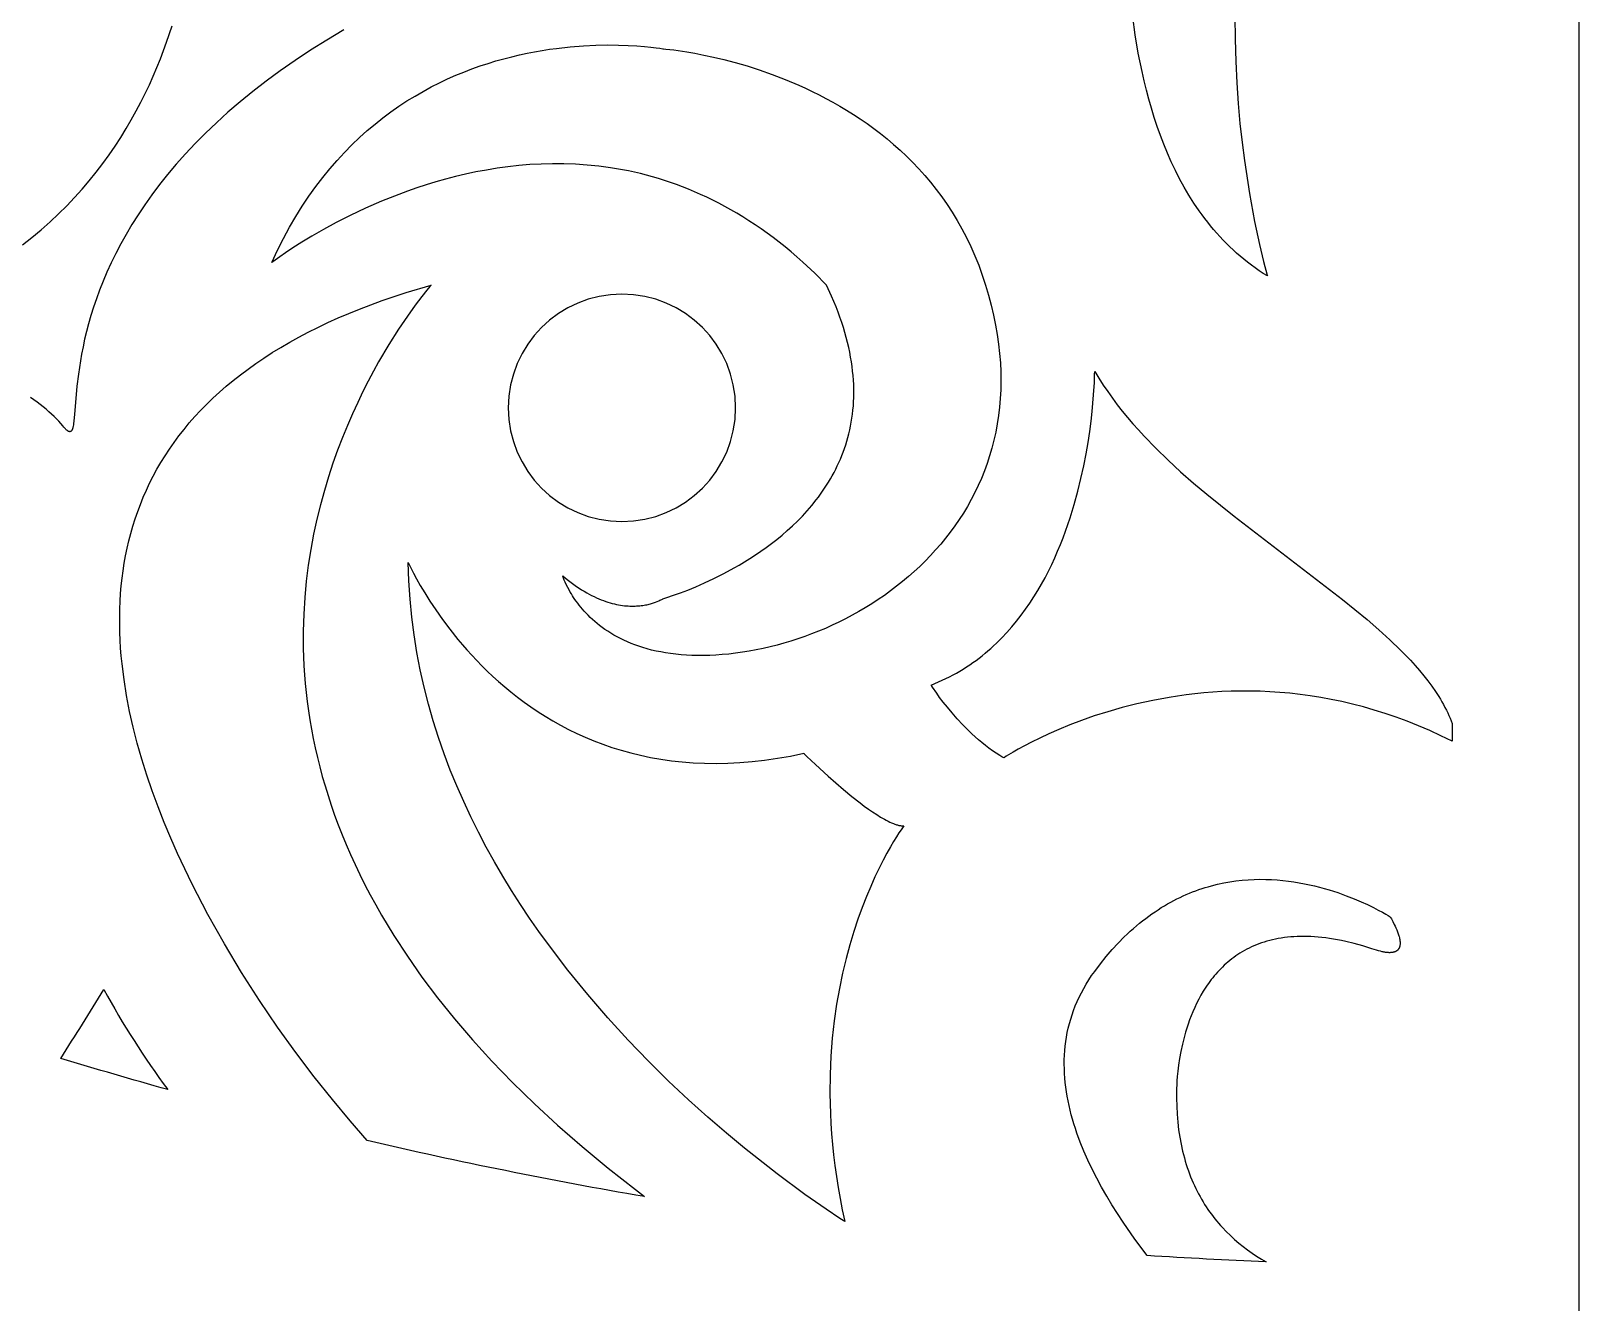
# Model space of a CAD drawing. Extents: x -3008 to 184, y 2842 to 4842.
# Drawn here: x -2251.9 to -2007.6, y 3079.9 to 3280.5 of the extents above; entities that cross this region are included whole.
import ezdxf

# ---------------------------------------------------------------- set-up
doc = ezdxf.new("R2010")
doc.units = 0
doc.layers.add('DEFAULT', color=7, linetype='CONTINUOUS')
doc.layers.add('LAYER_1', color=7, linetype='CONTINUOUS')

msp = doc.modelspace()

# ---------------------------------------------------------------- linework, layer by layer
at = {"layer": 'DEFAULT'}
msp.add_lwpolyline([(-3007.61, 2841.66), (-2007.61, 2841.66), (-2007.61, 4841.66), (-3007.61, 4841.66)], close=True, dxfattribs=at)
at = {"layer": 'LAYER_1'}
for points in [[(-2061.91, 3282.77), (-2061.9, 3279.18), (-2061.8, 3275.69), (-2061.64, 3272.3), (-2061.4, 3269.04), (-2061.12, 3265.9), (-2060.79, 3262.9), (-2060.42, 3260.05), (-2059.63, 3254.85), (-2058.81, 3250.4), (-2058.04, 3246.78), (-2057.4, 3244.08), (-2056.84, 3241.96), (-2056.79, 3241.82), (-2057.44, 3242.23), (-2058.08, 3242.65), (-2058.7, 3243.08), (-2059.32, 3243.53), (-2059.92, 3243.99), (-2060.5, 3244.45), (-2061.08, 3244.93), (-2061.65, 3245.43), (-2062.2, 3245.93), (-2062.74, 3246.44), (-2063.27, 3246.96), (-2063.79, 3247.49), (-2064.29, 3248.04), (-2064.79, 3248.59), (-2065.28, 3249.15), (-2065.75, 3249.72), (-2066.21, 3250.3), (-2066.67, 3250.88), (-2067.11, 3251.48), (-2067.54, 3252.08), (-2068.38, 3253.31), (-2069.17, 3254.56), (-2069.92, 3255.85), (-2070.64, 3257.16), (-2071.32, 3258.49), (-2071.96, 3259.84), (-2072.57, 3261.21), (-2073.14, 3262.6), (-2073.68, 3264), (-2074.18, 3265.42), (-2074.66, 3266.84), (-2075.1, 3268.28), (-2075.51, 3269.72), (-2075.9, 3271.17), (-2076.25, 3272.62), (-2076.58, 3274.08), (-2077.17, 3276.98), (-2077.65, 3279.86), (-2078.05, 3282.71)], [(-2253.29, 3246.71), (-2251.78, 3247.89), (-2250.32, 3249.11), (-2248.92, 3250.35), (-2247.58, 3251.61), (-2246.29, 3252.89), (-2245.05, 3254.2), (-2243.86, 3255.52), (-2242.73, 3256.85), (-2241.64, 3258.2), (-2240.6, 3259.57), (-2239.61, 3260.94), (-2238.67, 3262.32), (-2237.77, 3263.7), (-2236.91, 3265.09), (-2236.1, 3266.48), (-2235.33, 3267.87), (-2234.6, 3269.25), (-2233.91, 3270.63), (-2233.25, 3272.01), (-2232.64, 3273.38), (-2232.06, 3274.73), (-2231.51, 3276.08), (-2231.01, 3277.41), (-2230.53, 3278.72), (-2229.67, 3281.29)], [(-2202.57, 3280.66), (-2205.24, 3279.06), (-2207.8, 3277.45), (-2210.24, 3275.83), (-2212.58, 3274.2), (-2214.8, 3272.57), (-2216.92, 3270.93), (-2218.93, 3269.29), (-2220.85, 3267.65), (-2222.66, 3266.01), (-2224.39, 3264.37), (-2226.01, 3262.73), (-2227.55, 3261.1), (-2229, 3259.47), (-2230.37, 3257.85), (-2231.65, 3256.24), (-2232.85, 3254.64), (-2233.98, 3253.06), (-2235.03, 3251.49), (-2236.02, 3249.93), (-2236.93, 3248.39), (-2237.77, 3246.87), (-2238.56, 3245.37), (-2239.28, 3243.89), (-2239.94, 3242.44), (-2240.55, 3241.01), (-2241.1, 3239.6), (-2241.6, 3238.23), (-2242.06, 3236.88), (-2242.47, 3235.56), (-2242.84, 3234.28), (-2243.17, 3233.03), (-2243.46, 3231.82), (-2243.71, 3230.64), (-2243.94, 3229.5), (-2244.13, 3228.4), (-2244.45, 3226.34), (-2244.67, 3224.45), (-2245.05, 3219.98), (-2245.15, 3218.93), (-2245.21, 3218.5), (-2245.24, 3218.3), (-2245.27, 3218.12), (-2245.28, 3218.04), (-2245.3, 3217.96), (-2245.32, 3217.89), (-2245.34, 3217.81), (-2245.36, 3217.75), (-2245.38, 3217.68), (-2245.4, 3217.63), (-2245.43, 3217.57), (-2245.45, 3217.52), (-2245.47, 3217.47), (-2245.5, 3217.43), (-2245.53, 3217.39), (-2245.56, 3217.36), (-2245.58, 3217.33), (-2245.61, 3217.3), (-2245.65, 3217.28), (-2245.68, 3217.27), (-2245.71, 3217.25), (-2245.75, 3217.25), (-2245.79, 3217.24), (-2245.83, 3217.24), (-2245.87, 3217.25), (-2245.91, 3217.26), (-2245.95, 3217.27), (-2246, 3217.29), (-2246.04, 3217.32), (-2246.09, 3217.34), (-2246.14, 3217.38), (-2246.19, 3217.42), (-2246.25, 3217.46), (-2246.3, 3217.5), (-2246.36, 3217.56), (-2246.42, 3217.61), (-2246.48, 3217.67), (-2246.55, 3217.74), (-2246.61, 3217.81), (-2246.75, 3217.96), (-2246.9, 3218.14), (-2247.21, 3218.51), (-2247.55, 3218.88), (-2247.91, 3219.26), (-2248.29, 3219.63), (-2248.69, 3220.01), (-2249.11, 3220.39), (-2249.55, 3220.77), (-2250.01, 3221.14), (-2250.98, 3221.9), (-2252.01, 3222.66)]]:
    msp.add_lwpolyline(points, dxfattribs=at)
for points in [[(-2152.2, 3277.68), (-2152.2, 3277.68), (-2152.2, 3277.68), (-2152.17, 3277.68), (-2152.09, 3277.67), (-2151.75, 3277.64), (-2150.46, 3277.49), (-2148.42, 3277.19), (-2147.16, 3276.97), (-2145.76, 3276.69), (-2144.22, 3276.36), (-2142.56, 3275.96), (-2140.79, 3275.5), (-2138.92, 3274.96), (-2136.98, 3274.34), (-2134.96, 3273.63), (-2132.89, 3272.83), (-2130.77, 3271.94), (-2129.7, 3271.46), (-2128.62, 3270.95), (-2127.54, 3270.41), (-2126.46, 3269.85), (-2125.37, 3269.26), (-2124.28, 3268.64), (-2123.2, 3267.99), (-2122.11, 3267.31), (-2121.04, 3266.6), (-2119.97, 3265.86), (-2118.9, 3265.09), (-2117.85, 3264.29), (-2116.81, 3263.45), (-2115.78, 3262.58), (-2114.77, 3261.67), (-2113.77, 3260.73), (-2112.79, 3259.76), (-2111.83, 3258.74), (-2110.88, 3257.69), (-2109.97, 3256.61), (-2109.07, 3255.48), (-2108.2, 3254.32), (-2107.36, 3253.11), (-2106.55, 3251.87), (-2105.77, 3250.58), (-2105.01, 3249.25), (-2104.3, 3247.88), (-2103.62, 3246.47), (-2102.97, 3245.02), (-2102.36, 3243.51), (-2101.8, 3241.97), (-2101.27, 3240.38), (-2100.79, 3238.77), (-2100.37, 3237.19), (-2100, 3235.63), (-2099.69, 3234.08), (-2099.42, 3232.56), (-2099.21, 3231.06), (-2099.05, 3229.57), (-2098.93, 3228.11), (-2098.87, 3226.67), (-2098.85, 3225.25), (-2098.88, 3223.85), (-2098.95, 3222.48), (-2099.06, 3221.12), (-2099.22, 3219.78), (-2099.42, 3218.47), (-2099.67, 3217.18), (-2099.95, 3215.9), (-2100.27, 3214.65), (-2100.63, 3213.43), (-2101.03, 3212.22), (-2101.46, 3211.04), (-2101.93, 3209.87), (-2102.44, 3208.74), (-2102.97, 3207.62), (-2103.54, 3206.52), (-2104.14, 3205.45), (-2104.77, 3204.4), (-2105.43, 3203.37), (-2106.12, 3202.37), (-2106.84, 3201.38), (-2107.58, 3200.42), (-2108.35, 3199.49), (-2109.15, 3198.57), (-2109.97, 3197.69), (-2110.81, 3196.82), (-2111.67, 3195.98), (-2112.55, 3195.16), (-2113.45, 3194.36), (-2114.38, 3193.59), (-2115.32, 3192.84), (-2116.27, 3192.11), (-2117.25, 3191.41), (-2118.23, 3190.74), (-2119.23, 3190.08), (-2120.25, 3189.46), (-2121.28, 3188.85), (-2122.31, 3188.27), (-2123.36, 3187.72), (-2124.42, 3187.19), (-2125.49, 3186.68), (-2126.56, 3186.2), (-2127.64, 3185.75), (-2128.72, 3185.32), (-2129.81, 3184.91), (-2130.9, 3184.53), (-2132, 3184.18), (-2133.09, 3183.85), (-2134.19, 3183.55), (-2135.29, 3183.27), (-2136.38, 3183.02), (-2137.47, 3182.79), (-2138.56, 3182.59), (-2139.65, 3182.42), (-2140.73, 3182.27), (-2141.79, 3182.15), (-2142.82, 3182.05), (-2143.83, 3181.98), (-2144.81, 3181.94), (-2145.77, 3181.91), (-2146.7, 3181.91), (-2147.61, 3181.93), (-2148.49, 3181.97), (-2149.34, 3182.03), (-2150.17, 3182.11), (-2150.98, 3182.21), (-2151.77, 3182.33), (-2152.53, 3182.47), (-2153.26, 3182.62), (-2153.98, 3182.78), (-2154.67, 3182.97), (-2155.34, 3183.16), (-2155.99, 3183.37), (-2156.61, 3183.59), (-2157.22, 3183.83), (-2157.8, 3184.07), (-2158.37, 3184.33), (-2158.91, 3184.59), (-2159.44, 3184.87), (-2159.94, 3185.15), (-2160.43, 3185.44), (-2160.9, 3185.74), (-2161.35, 3186.04), (-2161.78, 3186.35), (-2162.19, 3186.66), (-2162.59, 3186.97), (-2162.96, 3187.29), (-2163.32, 3187.61), (-2163.67, 3187.94), (-2164, 3188.26), (-2164.31, 3188.58), (-2164.61, 3188.9), (-2164.89, 3189.22), (-2165.16, 3189.54), (-2165.41, 3189.85), (-2165.65, 3190.16), (-2165.88, 3190.47), (-2166.09, 3190.77), (-2166.29, 3191.06), (-2166.47, 3191.35), (-2166.64, 3191.63), (-2166.81, 3191.9), (-2166.95, 3192.16), (-2167.22, 3192.65), (-2167.44, 3193.1), (-2167.61, 3193.49), (-2167.76, 3193.82), (-2167.86, 3194.1), (-2167.93, 3194.3), (-2167.97, 3194.42), (-2167.98, 3194.47), (-2167.55, 3194.11), (-2167.12, 3193.76), (-2166.69, 3193.44), (-2166.27, 3193.13), (-2165.85, 3192.83), (-2165.44, 3192.56), (-2165.03, 3192.29), (-2164.63, 3192.05), (-2164.23, 3191.82), (-2163.84, 3191.6), (-2163.45, 3191.39), (-2163.07, 3191.21), (-2162.69, 3191.03), (-2162.31, 3190.87), (-2161.95, 3190.72), (-2161.58, 3190.58), (-2161.23, 3190.45), (-2160.88, 3190.34), (-2160.53, 3190.23), (-2160.19, 3190.14), (-2159.86, 3190.06), (-2159.53, 3189.98), (-2159.21, 3189.92), (-2158.89, 3189.86), (-2158.58, 3189.82), (-2158.28, 3189.78), (-2157.98, 3189.75), (-2157.69, 3189.73), (-2157.41, 3189.72), (-2157.13, 3189.71), (-2156.86, 3189.71), (-2156.6, 3189.71), (-2156.34, 3189.73), (-2156.09, 3189.74), (-2155.85, 3189.76), (-2155.61, 3189.79), (-2155.38, 3189.82), (-2155.16, 3189.85), (-2154.94, 3189.89), (-2154.74, 3189.93), (-2154.54, 3189.98), (-2154.35, 3190.02), (-2154.16, 3190.07), (-2153.99, 3190.12), (-2153.82, 3190.17), (-2153.66, 3190.23), (-2153.5, 3190.28), (-2153.36, 3190.33), (-2153.09, 3190.43), (-2152.86, 3190.53), (-2152.66, 3190.63), (-2152.5, 3190.71), (-2152.37, 3190.78), (-2152.28, 3190.83), (-2152.22, 3190.87), (-2152.2, 3190.88), (-2151.72, 3191.03), (-2150.36, 3191.48), (-2149.4, 3191.82), (-2148.28, 3192.25), (-2147.02, 3192.77), (-2145.65, 3193.37), (-2144.16, 3194.06), (-2142.6, 3194.85), (-2140.97, 3195.73), (-2140.14, 3196.2), (-2139.3, 3196.71), (-2138.46, 3197.23), (-2137.61, 3197.78), (-2136.76, 3198.36), (-2135.91, 3198.96), (-2135.06, 3199.59), (-2134.22, 3200.25), (-2133.39, 3200.93), (-2132.57, 3201.64), (-2131.76, 3202.38), (-2130.96, 3203.14), (-2130.19, 3203.93), (-2129.43, 3204.75), (-2128.7, 3205.6), (-2128, 3206.48), (-2127.65, 3206.93), (-2127.32, 3207.39), (-2126.99, 3207.85), (-2126.67, 3208.32), (-2126.36, 3208.8), (-2126.05, 3209.29), (-2125.76, 3209.78), (-2125.47, 3210.29), (-2125.19, 3210.79), (-2124.93, 3211.31), (-2124.67, 3211.84), (-2124.42, 3212.37), (-2124.18, 3212.91), (-2123.96, 3213.46), (-2123.74, 3214.01), (-2123.54, 3214.57), (-2123.35, 3215.15), (-2123.17, 3215.72), (-2123, 3216.31), (-2122.85, 3216.91), (-2122.71, 3217.51), (-2122.58, 3218.12), (-2122.46, 3218.74), (-2122.36, 3219.37), (-2122.27, 3220), (-2122.2, 3220.65), (-2122.14, 3221.3), (-2122.1, 3221.96), (-2122.07, 3222.63), (-2122.06, 3223.3), (-2122.07, 3223.99), (-2122.09, 3224.68), (-2122.12, 3225.38), (-2122.18, 3226.09), (-2122.25, 3226.81), (-2122.34, 3227.54), (-2122.44, 3228.28), (-2122.57, 3229.02), (-2122.71, 3229.78), (-2122.87, 3230.54), (-2123.05, 3231.31), (-2123.25, 3232.09), (-2123.47, 3232.88), (-2123.71, 3233.67), (-2123.97, 3234.48), (-2124.25, 3235.3), (-2124.55, 3236.12), (-2124.87, 3236.95), (-2125.22, 3237.8), (-2125.58, 3238.65), (-2126.38, 3240.38), (-2128.23, 3242.24), (-2130.1, 3243.99), (-2131.04, 3244.82), (-2131.98, 3245.62), (-2132.92, 3246.4), (-2133.86, 3247.16), (-2134.81, 3247.88), (-2135.76, 3248.59), (-2136.7, 3249.26), (-2137.65, 3249.91), (-2138.61, 3250.54), (-2139.56, 3251.14), (-2140.51, 3251.72), (-2141.47, 3252.27), (-2142.42, 3252.8), (-2143.38, 3253.31), (-2144.33, 3253.8), (-2145.29, 3254.26), (-2146.24, 3254.7), (-2147.2, 3255.12), (-2148.15, 3255.52), (-2149.11, 3255.89), (-2150.06, 3256.25), (-2151.01, 3256.58), (-2151.96, 3256.9), (-2152.91, 3257.2), (-2153.86, 3257.47), (-2154.81, 3257.73), (-2155.75, 3257.97), (-2156.7, 3258.19), (-2157.64, 3258.39), (-2158.58, 3258.58), (-2160.45, 3258.89), (-2162.31, 3259.14), (-2164.16, 3259.33), (-2165.99, 3259.45), (-2167.82, 3259.52), (-2169.62, 3259.53), (-2171.41, 3259.48), (-2173.18, 3259.39), (-2174.93, 3259.24), (-2176.65, 3259.05), (-2178.36, 3258.82), (-2180.04, 3258.54), (-2181.7, 3258.23), (-2183.33, 3257.88), (-2184.93, 3257.51), (-2186.51, 3257.1), (-2188.05, 3256.66), (-2189.56, 3256.2), (-2191.04, 3255.71), (-2192.49, 3255.21), (-2193.9, 3254.69), (-2196.61, 3253.61), (-2199.16, 3252.5), (-2201.54, 3251.37), (-2203.75, 3250.25), (-2205.77, 3249.15), (-2207.59, 3248.11), (-2209.2, 3247.14), (-2210.59, 3246.26), (-2211.75, 3245.49), (-2212.68, 3244.85), (-2213.76, 3244.07), (-2213.9, 3243.96), (-2213, 3245.88), (-2212.08, 3247.72), (-2211.12, 3249.5), (-2210.13, 3251.2), (-2209.11, 3252.84), (-2208.06, 3254.41), (-2206.99, 3255.92), (-2205.89, 3257.36), (-2204.77, 3258.74), (-2203.62, 3260.06), (-2202.46, 3261.32), (-2201.28, 3262.53), (-2200.08, 3263.67), (-2198.86, 3264.76), (-2197.63, 3265.8), (-2196.39, 3266.79), (-2195.13, 3267.72), (-2193.87, 3268.6), (-2192.6, 3269.44), (-2191.32, 3270.22), (-2190.04, 3270.96), (-2188.75, 3271.66), (-2187.47, 3272.31), (-2186.18, 3272.92), (-2184.89, 3273.49), (-2183.61, 3274.01), (-2182.33, 3274.5), (-2181.06, 3274.96), (-2179.79, 3275.37), (-2178.54, 3275.76), (-2177.29, 3276.11), (-2176.06, 3276.43), (-2174.84, 3276.71), (-2173.63, 3276.97), (-2172.44, 3277.2), (-2171.27, 3277.41), (-2170.12, 3277.59), (-2168.99, 3277.74), (-2166.81, 3277.98), (-2164.72, 3278.15), (-2162.76, 3278.24), (-2160.92, 3278.28), (-2159.22, 3278.26), (-2157.68, 3278.21), (-2156.3, 3278.13), (-2155.1, 3278.04), (-2154.09, 3277.94), (-2153.28, 3277.84), (-2152.69, 3277.76)], [(-2027.61, 3171.17), (-2027.61, 3168.38), (-2029.4, 3169.26), (-2031.18, 3170.07), (-2032.96, 3170.83), (-2034.72, 3171.53), (-2036.47, 3172.17), (-2038.21, 3172.76), (-2039.94, 3173.31), (-2041.65, 3173.8), (-2043.36, 3174.24), (-2045.04, 3174.63), (-2046.72, 3174.98), (-2048.37, 3175.29), (-2050.02, 3175.55), (-2051.64, 3175.77), (-2053.25, 3175.95), (-2054.84, 3176.09), (-2056.41, 3176.2), (-2057.96, 3176.27), (-2059.5, 3176.3), (-2061.01, 3176.3), (-2062.5, 3176.27), (-2063.97, 3176.22), (-2065.42, 3176.13), (-2066.85, 3176.01), (-2068.25, 3175.87), (-2069.63, 3175.71), (-2070.99, 3175.52), (-2072.32, 3175.31), (-2074.9, 3174.84), (-2077.38, 3174.29), (-2079.74, 3173.69), (-2081.99, 3173.05), (-2084.11, 3172.37), (-2086.11, 3171.67), (-2087.97, 3170.96), (-2089.7, 3170.25), (-2091.29, 3169.56), (-2092.73, 3168.89), (-2094.02, 3168.25), (-2095.15, 3167.66), (-2096.12, 3167.13), (-2096.93, 3166.67), (-2098.03, 3166.01), (-2098.31, 3165.83), (-2098.38, 3165.79), (-2098.39, 3165.78), (-2098.4, 3165.77), (-2098.4, 3165.77), (-2098.7, 3165.94), (-2099, 3166.12), (-2099.59, 3166.49), (-2100.18, 3166.88), (-2100.75, 3167.29), (-2101.31, 3167.72), (-2101.86, 3168.16), (-2102.39, 3168.62), (-2102.92, 3169.08), (-2103.43, 3169.55), (-2103.92, 3170.02), (-2104.87, 3170.98), (-2105.75, 3171.93), (-2106.56, 3172.86), (-2107.3, 3173.74), (-2107.95, 3174.56), (-2108.52, 3175.31), (-2108.99, 3175.96), (-2109.65, 3176.9), (-2109.82, 3177.16), (-2109.86, 3177.23), (-2109.87, 3177.24), (-2109.88, 3177.25), (-2109.88, 3177.25), (-2109.88, 3177.25), (-2109.28, 3177.49), (-2108.69, 3177.74), (-2108.1, 3178), (-2107.53, 3178.28), (-2106.97, 3178.56), (-2106.41, 3178.85), (-2105.87, 3179.15), (-2105.33, 3179.46), (-2104.8, 3179.78), (-2104.29, 3180.11), (-2103.78, 3180.45), (-2103.27, 3180.79), (-2102.78, 3181.15), (-2102.3, 3181.51), (-2101.82, 3181.88), (-2101.35, 3182.26), (-2100.89, 3182.65), (-2100.44, 3183.04), (-2100, 3183.44), (-2099.57, 3183.85), (-2098.72, 3184.69), (-2097.91, 3185.55), (-2097.12, 3186.43), (-2096.37, 3187.34), (-2095.64, 3188.27), (-2094.95, 3189.22), (-2094.28, 3190.19), (-2093.64, 3191.17), (-2093.03, 3192.17), (-2092.45, 3193.18), (-2091.89, 3194.2), (-2091.35, 3195.24), (-2090.84, 3196.28), (-2090.36, 3197.32), (-2089.9, 3198.38), (-2089.46, 3199.43), (-2089.04, 3200.49), (-2088.65, 3201.55), (-2087.93, 3203.67), (-2087.28, 3205.76), (-2086.71, 3207.83), (-2086.22, 3209.86), (-2085.78, 3211.83), (-2085.41, 3213.73), (-2085.1, 3215.56), (-2084.84, 3217.29), (-2084.63, 3218.92), (-2084.46, 3220.43), (-2084.22, 3223.04), (-2084.1, 3225.03), (-2084.06, 3226.3), (-2084.05, 3226.75), (-2083.4, 3225.67), (-2082.72, 3224.61), (-2082, 3223.56), (-2081.26, 3222.53), (-2080.49, 3221.5), (-2079.69, 3220.49), (-2078.87, 3219.49), (-2078.02, 3218.5), (-2077.15, 3217.52), (-2076.25, 3216.55), (-2074.4, 3214.64), (-2072.48, 3212.77), (-2070.49, 3210.93), (-2068.44, 3209.13), (-2066.35, 3207.36), (-2062.06, 3203.89), (-2044.94, 3190.78), (-2041.04, 3187.59), (-2039.2, 3185.99), (-2037.45, 3184.39), (-2035.79, 3182.78), (-2034.99, 3181.98), (-2034.23, 3181.17), (-2033.49, 3180.36), (-2032.79, 3179.54), (-2032.11, 3178.73), (-2031.47, 3177.9), (-2030.86, 3177.08), (-2030.28, 3176.25), (-2029.74, 3175.42), (-2029.48, 3175), (-2029.24, 3174.58), (-2029, 3174.16), (-2028.77, 3173.73), (-2028.55, 3173.31), (-2028.34, 3172.89), (-2028.14, 3172.46), (-2027.95, 3172.03), (-2027.78, 3171.6)], [(-2129.96, 3166.49), (-2129.96, 3166.49), (-2129.96, 3166.49), (-2129.96, 3166.48), (-2129.93, 3166.46), (-2129.83, 3166.36), (-2129.46, 3166), (-2128.1, 3164.7), (-2126.11, 3162.86), (-2123.69, 3160.75), (-2122.39, 3159.68), (-2121.07, 3158.64), (-2120.41, 3158.15), (-2119.75, 3157.67), (-2119.1, 3157.22), (-2118.46, 3156.8), (-2117.84, 3156.42), (-2117.54, 3156.24), (-2117.24, 3156.07), (-2116.94, 3155.91), (-2116.65, 3155.76), (-2116.37, 3155.63), (-2116.1, 3155.5), (-2115.83, 3155.39), (-2115.7, 3155.34), (-2115.57, 3155.3), (-2115.44, 3155.25), (-2115.31, 3155.21), (-2115.19, 3155.17), (-2115.07, 3155.14), (-2114.95, 3155.11), (-2114.83, 3155.08), (-2114.72, 3155.06), (-2114.61, 3155.04), (-2114.5, 3155.03), (-2114.44, 3155.02), (-2114.39, 3155.02), (-2114.34, 3155.02), (-2114.28, 3155.01), (-2114.23, 3155.01), (-2114.18, 3155.01), (-2114.38, 3154.74), (-2114.62, 3154.39), (-2114.94, 3153.92), (-2115.33, 3153.31), (-2115.78, 3152.57), (-2116.29, 3151.7), (-2116.85, 3150.71), (-2117.45, 3149.59), (-2118.08, 3148.34), (-2118.73, 3146.97), (-2119.4, 3145.48), (-2120.08, 3143.87), (-2120.76, 3142.14), (-2121.42, 3140.29), (-2122.07, 3138.33), (-2122.7, 3136.26), (-2123.29, 3134.07), (-2123.84, 3131.78), (-2124.34, 3129.37), (-2124.78, 3126.86), (-2125.16, 3124.24), (-2125.46, 3121.52), (-2125.68, 3118.69), (-2125.81, 3115.77), (-2125.84, 3112.74), (-2125.77, 3109.62), (-2125.69, 3108.03), (-2125.58, 3106.4), (-2125.44, 3104.76), (-2125.27, 3103.09), (-2125.06, 3101.4), (-2124.82, 3099.69), (-2124.55, 3097.95), (-2124.24, 3096.19), (-2123.89, 3094.41), (-2123.51, 3092.6), (-2124.27, 3093.08), (-2126.44, 3094.51), (-2129.8, 3096.85), (-2134.17, 3100.08), (-2139.34, 3104.16), (-2142.16, 3106.5), (-2145.11, 3109.06), (-2148.16, 3111.81), (-2151.29, 3114.75), (-2154.47, 3117.88), (-2157.67, 3121.21), (-2160.88, 3124.71), (-2164.07, 3128.39), (-2167.2, 3132.25), (-2170.27, 3136.28), (-2171.77, 3138.36), (-2173.24, 3140.48), (-2174.68, 3142.64), (-2176.09, 3144.84), (-2177.45, 3147.08), (-2178.78, 3149.36), (-2180.07, 3151.68), (-2181.31, 3154.04), (-2182.5, 3156.43), (-2183.64, 3158.87), (-2184.73, 3161.34), (-2185.75, 3163.84), (-2186.72, 3166.39), (-2187.62, 3168.97), (-2188.45, 3171.58), (-2189.21, 3174.23), (-2189.9, 3176.91), (-2190.51, 3179.63), (-2191.04, 3182.38), (-2191.48, 3185.17), (-2191.84, 3187.98), (-2192.11, 3190.83), (-2192.29, 3193.71), (-2192.38, 3196.62), (-2192.17, 3196.17), (-2191.91, 3195.63), (-2191.55, 3194.91), (-2191.07, 3194.02), (-2190.49, 3192.98), (-2189.79, 3191.8), (-2188.98, 3190.5), (-2188.05, 3189.1), (-2187, 3187.61), (-2185.84, 3186.05), (-2184.54, 3184.44), (-2183.85, 3183.62), (-2183.13, 3182.79), (-2182.37, 3181.96), (-2181.59, 3181.12), (-2180.77, 3180.28), (-2179.92, 3179.45), (-2179.03, 3178.61), (-2178.12, 3177.79), (-2177.17, 3176.97), (-2176.19, 3176.16), (-2175.17, 3175.36), (-2174.12, 3174.57), (-2173.03, 3173.8), (-2171.91, 3173.05), (-2170.76, 3172.32), (-2169.57, 3171.61), (-2168.35, 3170.92), (-2167.09, 3170.26), (-2165.8, 3169.63), (-2164.47, 3169.03), (-2163.1, 3168.46), (-2161.7, 3167.92), (-2160.26, 3167.42), (-2158.78, 3166.96), (-2157.27, 3166.54), (-2155.72, 3166.16), (-2154.13, 3165.83), (-2152.51, 3165.54), (-2150.84, 3165.3), (-2149.14, 3165.11), (-2147.4, 3164.98), (-2145.62, 3164.9), (-2143.8, 3164.88), (-2141.95, 3164.91), (-2140.05, 3165.01), (-2138.11, 3165.17), (-2136.14, 3165.4), (-2134.12, 3165.69), (-2132.06, 3166.05)]]:
    msp.add_lwpolyline(points, close=True, dxfattribs=at)
for points in [[(-2198.85, 3105.35), (-2201.56, 3108.45), (-2204.37, 3111.82), (-2207.22, 3115.42), (-2210.11, 3119.25), (-2213, 3123.28), (-2215.87, 3127.49), (-2218.68, 3131.87), (-2221.4, 3136.39), (-2224.02, 3141.04), (-2226.49, 3145.8), (-2227.67, 3148.22), (-2228.8, 3150.65), (-2229.88, 3153.1), (-2230.91, 3155.57), (-2231.88, 3158.05), (-2232.8, 3160.55), (-2233.65, 3163.05), (-2234.44, 3165.56), (-2235.15, 3168.07), (-2235.79, 3170.58), (-2236.36, 3173.09), (-2236.84, 3175.6), (-2237.24, 3178.11), (-2237.55, 3180.61), (-2237.68, 3181.85), (-2237.78, 3183.09), (-2237.85, 3184.33), (-2237.9, 3185.57), (-2237.93, 3186.8), (-2237.93, 3188.03), (-2237.91, 3189.25), (-2237.86, 3190.47), (-2237.78, 3191.68), (-2237.68, 3192.89), (-2237.55, 3194.1), (-2237.4, 3195.29), (-2237.21, 3196.49), (-2237, 3197.67), (-2236.75, 3198.85), (-2236.48, 3200.02), (-2236.18, 3201.19), (-2235.85, 3202.34), (-2235.49, 3203.49), (-2235.09, 3204.64), (-2234.67, 3205.77), (-2234.21, 3206.89), (-2233.72, 3208.01), (-2233.2, 3209.12), (-2232.64, 3210.21), (-2232.05, 3211.3), (-2231.43, 3212.38), (-2230.77, 3213.45), (-2230.08, 3214.5), (-2229.35, 3215.55), (-2228.58, 3216.58), (-2227.78, 3217.61), (-2226.94, 3218.62), (-2226.07, 3219.62), (-2225.16, 3220.6), (-2224.2, 3221.58), (-2223.21, 3222.54), (-2222.19, 3223.48), (-2221.12, 3224.42), (-2220.01, 3225.34), (-2218.86, 3226.24), (-2217.67, 3227.13), (-2216.44, 3228.01), (-2215.17, 3228.87), (-2213.85, 3229.72), (-2212.5, 3230.55), (-2211.1, 3231.36), (-2209.65, 3232.16), (-2208.17, 3232.95), (-2206.64, 3233.71), (-2205.06, 3234.46), (-2203.44, 3235.19), (-2201.77, 3235.9), (-2200.06, 3236.6), (-2198.3, 3237.28), (-2196.49, 3237.93), (-2192.74, 3239.2), (-2188.79, 3240.38), (-2188.79, 3240.37), (-2188.8, 3240.37), (-2188.83, 3240.33), (-2188.96, 3240.17), (-2189.47, 3239.57), (-2190.25, 3238.58), (-2191.29, 3237.22), (-2192.52, 3235.49), (-2193.92, 3233.41), (-2195.45, 3231), (-2197.06, 3228.26), (-2197.89, 3226.77), (-2198.72, 3225.21), (-2199.55, 3223.57), (-2200.37, 3221.86), (-2201.19, 3220.08), (-2202, 3218.22), (-2202.78, 3216.3), (-2203.54, 3214.31), (-2204.27, 3212.26), (-2204.97, 3210.14), (-2205.63, 3207.96), (-2206.24, 3205.72), (-2206.81, 3203.41), (-2207.32, 3201.06), (-2207.77, 3198.64), (-2208.16, 3196.17), (-2208.48, 3193.65), (-2208.72, 3191.07), (-2208.88, 3188.45), (-2208.96, 3185.78), (-2208.95, 3183.06), (-2208.85, 3180.29), (-2208.76, 3178.89), (-2208.64, 3177.48), (-2208.5, 3176.06), (-2208.33, 3174.63), (-2208.14, 3173.19), (-2207.92, 3171.74), (-2207.66, 3170.28), (-2207.38, 3168.81), (-2207.07, 3167.33), (-2206.73, 3165.84), (-2206.36, 3164.34), (-2205.95, 3162.84), (-2205.52, 3161.32), (-2205.05, 3159.8), (-2204.54, 3158.27), (-2204.01, 3156.73), (-2203.43, 3155.18), (-2202.83, 3153.63), (-2202.18, 3152.06), (-2201.5, 3150.49), (-2200.78, 3148.92), (-2200.02, 3147.33), (-2199.23, 3145.74), (-2198.39, 3144.15), (-2197.52, 3142.55), (-2196.6, 3140.94), (-2194.65, 3137.7), (-2192.52, 3134.44), (-2190.23, 3131.17), (-2187.75, 3127.87), (-2185.08, 3124.56), (-2182.23, 3121.23), (-2179.18, 3117.89), (-2175.93, 3114.53), (-2172.47, 3111.17), (-2168.81, 3107.79), (-2164.93, 3104.41), (-2160.83, 3101.02), (-2156.51, 3097.62), (-2155.12, 3096.51, -0.014787)], [(-2075.79, 3087.2), (-2077.72, 3089.81), (-2079.58, 3092.48), (-2080.47, 3093.84), (-2081.33, 3095.21), (-2082.16, 3096.6), (-2082.96, 3098), (-2083.72, 3099.4), (-2084.44, 3100.82), (-2085.11, 3102.24), (-2085.74, 3103.67), (-2086.32, 3105.11), (-2086.85, 3106.55), (-2087.1, 3107.27), (-2087.33, 3107.99), (-2087.54, 3108.72), (-2087.74, 3109.44), (-2087.93, 3110.16), (-2088.1, 3110.89), (-2088.25, 3111.61), (-2088.39, 3112.34), (-2088.51, 3113.06), (-2088.61, 3113.78), (-2088.7, 3114.51), (-2088.76, 3115.23), (-2088.81, 3115.95), (-2088.84, 3116.67), (-2088.85, 3117.39), (-2088.85, 3118.11), (-2088.82, 3118.83), (-2088.77, 3119.55), (-2088.7, 3120.26), (-2088.61, 3120.97), (-2088.5, 3121.69), (-2088.37, 3122.4), (-2088.22, 3123.1), (-2088.04, 3123.81), (-2087.84, 3124.51), (-2087.62, 3125.21), (-2087.38, 3125.91), (-2087.11, 3126.61), (-2086.82, 3127.3), (-2086.5, 3127.99), (-2086.15, 3128.67), (-2085.79, 3129.36), (-2085.39, 3130.04), (-2084.97, 3130.71), (-2084.53, 3131.39), (-2084.05, 3132.06), (-2083.14, 3133.27), (-2082.22, 3134.42), (-2081.28, 3135.5), (-2080.34, 3136.53), (-2079.39, 3137.49), (-2078.91, 3137.95), (-2078.43, 3138.4), (-2077.94, 3138.83), (-2077.46, 3139.25), (-2076.98, 3139.66), (-2076.49, 3140.05), (-2076, 3140.42), (-2075.51, 3140.79), (-2075.02, 3141.14), (-2074.53, 3141.48), (-2074.04, 3141.8), (-2073.55, 3142.12), (-2073.05, 3142.42), (-2072.56, 3142.71), (-2072.06, 3142.98), (-2071.57, 3143.25), (-2071.07, 3143.5), (-2070.58, 3143.74), (-2070.08, 3143.97), (-2069.59, 3144.19), (-2069.09, 3144.4), (-2068.6, 3144.6), (-2068.1, 3144.79), (-2067.61, 3144.96), (-2067.11, 3145.13), (-2066.62, 3145.28), (-2066.13, 3145.43), (-2065.64, 3145.57), (-2064.66, 3145.81), (-2063.68, 3146.02), (-2062.71, 3146.2), (-2061.75, 3146.34), (-2060.79, 3146.44), (-2059.84, 3146.52), (-2058.9, 3146.57), (-2057.97, 3146.59), (-2057.04, 3146.58), (-2056.13, 3146.55), (-2055.23, 3146.49), (-2054.35, 3146.41), (-2053.48, 3146.31), (-2052.62, 3146.19), (-2051.77, 3146.06), (-2050.95, 3145.9), (-2050.13, 3145.74), (-2049.34, 3145.55), (-2048.56, 3145.36), (-2047.81, 3145.15), (-2047.07, 3144.94), (-2045.66, 3144.49), (-2044.34, 3144.01), (-2043.11, 3143.53), (-2041.99, 3143.05), (-2040.97, 3142.59), (-2040.07, 3142.14), (-2039.29, 3141.74), (-2038.63, 3141.38), (-2038.11, 3141.09), (-2037.74, 3140.86), (-2037.42, 3140.66), (-2037.37, 3140.58), (-2037.22, 3140.33), (-2037.01, 3139.95), (-2036.76, 3139.48), (-2036.63, 3139.21), (-2036.5, 3138.92), (-2036.37, 3138.62), (-2036.25, 3138.32), (-2036.19, 3138.16), (-2036.14, 3138.01), (-2036.09, 3137.85), (-2036.04, 3137.69), (-2036, 3137.54), (-2035.96, 3137.38), (-2035.93, 3137.23), (-2035.9, 3137.08), (-2035.89, 3137), (-2035.88, 3136.93), (-2035.87, 3136.85), (-2035.86, 3136.78), (-2035.86, 3136.71), (-2035.85, 3136.63), (-2035.85, 3136.56), (-2035.85, 3136.49), (-2035.85, 3136.42), (-2035.85, 3136.36), (-2035.86, 3136.29), (-2035.87, 3136.22), (-2035.88, 3136.16), (-2035.88, 3136.13), (-2035.89, 3136.09), (-2035.9, 3136.06), (-2035.9, 3136.03), (-2035.91, 3136), (-2035.92, 3135.97), (-2035.93, 3135.94), (-2035.94, 3135.91), (-2035.95, 3135.88), (-2035.96, 3135.85), (-2035.97, 3135.82), (-2035.98, 3135.8), (-2035.99, 3135.77), (-2036.01, 3135.74), (-2036.02, 3135.71), (-2036.03, 3135.69), (-2036.05, 3135.66), (-2036.06, 3135.63), (-2036.08, 3135.61), (-2036.1, 3135.58), (-2036.11, 3135.56), (-2036.13, 3135.54), (-2036.15, 3135.51), (-2036.17, 3135.49), (-2036.19, 3135.47), (-2036.21, 3135.44), (-2036.23, 3135.42), (-2036.25, 3135.4), (-2036.28, 3135.38), (-2036.3, 3135.36), (-2036.33, 3135.34), (-2036.35, 3135.32), (-2036.38, 3135.3), (-2036.4, 3135.28), (-2036.43, 3135.27), (-2036.46, 3135.25), (-2036.49, 3135.23), (-2036.52, 3135.22), (-2036.55, 3135.2), (-2036.58, 3135.19), (-2036.61, 3135.17), (-2036.64, 3135.16), (-2036.68, 3135.14), (-2036.71, 3135.13), (-2036.75, 3135.12), (-2036.78, 3135.11), (-2036.82, 3135.1), (-2036.86, 3135.09), (-2036.89, 3135.08), (-2036.93, 3135.07), (-2036.97, 3135.06), (-2037.01, 3135.05), (-2037.06, 3135.05), (-2037.1, 3135.04), (-2037.19, 3135.03), (-2037.28, 3135.02), (-2037.37, 3135.02), (-2037.47, 3135.01), (-2037.57, 3135.01), (-2037.68, 3135.02), (-2037.79, 3135.02), (-2037.9, 3135.03), (-2038.02, 3135.05), (-2038.14, 3135.06), (-2038.27, 3135.08), (-2038.4, 3135.1), (-2038.53, 3135.13), (-2038.67, 3135.16), (-2038.96, 3135.23), (-2039.27, 3135.31), (-2039.59, 3135.4), (-2039.93, 3135.52), (-2040.29, 3135.64), (-2041.72, 3136.08), (-2043.1, 3136.46), (-2044.43, 3136.78), (-2045.08, 3136.92), (-2045.72, 3137.05), (-2046.35, 3137.16), (-2046.97, 3137.26), (-2047.58, 3137.34), (-2048.18, 3137.41), (-2048.77, 3137.47), (-2049.35, 3137.52), (-2049.92, 3137.55), (-2050.48, 3137.57), (-2051.02, 3137.58), (-2051.56, 3137.58), (-2052.09, 3137.56), (-2052.61, 3137.53), (-2053.12, 3137.5), (-2053.62, 3137.45), (-2054.11, 3137.39), (-2054.6, 3137.32), (-2055.07, 3137.24), (-2055.53, 3137.15), (-2055.99, 3137.05), (-2056.43, 3136.94), (-2056.87, 3136.82), (-2057.3, 3136.69), (-2057.72, 3136.55), (-2058.13, 3136.4), (-2058.53, 3136.25), (-2058.92, 3136.09), (-2059.31, 3135.91), (-2059.69, 3135.73), (-2060.06, 3135.54), (-2060.42, 3135.35), (-2060.77, 3135.15), (-2061.12, 3134.94), (-2061.45, 3134.72), (-2061.78, 3134.49), (-2062.11, 3134.26), (-2062.42, 3134.03), (-2062.73, 3133.78), (-2063.03, 3133.53), (-2063.32, 3133.28), (-2063.61, 3133.02), (-2063.89, 3132.75), (-2064.16, 3132.48), (-2064.43, 3132.21), (-2064.68, 3131.93), (-2064.94, 3131.64), (-2065.18, 3131.36), (-2065.42, 3131.06), (-2065.65, 3130.77), (-2065.88, 3130.47), (-2066.1, 3130.17), (-2066.31, 3129.86), (-2066.52, 3129.55), (-2066.91, 3128.92), (-2067.28, 3128.29), (-2067.63, 3127.65), (-2067.96, 3127), (-2068.27, 3126.35), (-2068.56, 3125.69), (-2068.82, 3125.04), (-2069.07, 3124.39), (-2069.3, 3123.73), (-2069.51, 3123.09), (-2069.71, 3122.45), (-2069.89, 3121.82), (-2070.05, 3121.2), (-2070.2, 3120.58), (-2070.45, 3119.41), (-2070.66, 3118.29), (-2070.82, 3117.26), (-2070.94, 3116.32), (-2071.02, 3115.48), (-2071.08, 3114.77), (-2071.11, 3114.19), (-2071.14, 3113.5), (-2071.14, 3113.4), (-2071.15, 3112.07), (-2071.11, 3110.76), (-2071.05, 3109.5), (-2070.94, 3108.27), (-2070.8, 3107.07), (-2070.63, 3105.91), (-2070.42, 3104.78), (-2070.18, 3103.69), (-2070.04, 3103.15), (-2069.9, 3102.63), (-2069.76, 3102.11), (-2069.6, 3101.6), (-2069.44, 3101.1), (-2069.27, 3100.6), (-2069.09, 3100.12), (-2068.91, 3099.64), (-2068.72, 3099.17), (-2068.52, 3098.71), (-2068.31, 3098.25), (-2068.1, 3097.81), (-2067.88, 3097.37), (-2067.66, 3096.93), (-2067.43, 3096.51), (-2067.19, 3096.09), (-2066.95, 3095.68), (-2066.7, 3095.28), (-2066.44, 3094.88), (-2066.18, 3094.49), (-2065.92, 3094.11), (-2065.64, 3093.74), (-2065.37, 3093.37), (-2065.08, 3093.01), (-2064.8, 3092.65), (-2064.5, 3092.3), (-2064.2, 3091.96), (-2063.9, 3091.63), (-2063.28, 3090.98), (-2062.64, 3090.36), (-2061.99, 3089.76), (-2061.32, 3089.18), (-2060.63, 3088.63), (-2059.93, 3088.11), (-2059.21, 3087.6), (-2058.49, 3087.12), (-2057.75, 3086.66), (-2057, 3086.23, -0.006234)], [(-2247.23, 3118.33, 0.004373), (-2240.44, 3129.19, 0.033913), (-2230.35, 3113.41, -0.005829)]]:
    msp.add_lwpolyline(points, format="xyb", close=True, dxfattribs=at)
at = {"layer": 'LAYER_1', "extrusion": (0, 0, -1)}
msp.add_circle((2158.66, 3221.01), 17.94, dxfattribs=at)

doc.saveas('drawing.dxf')
